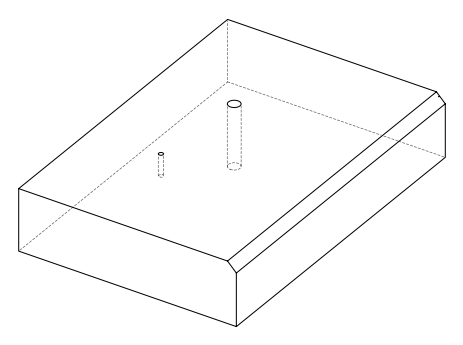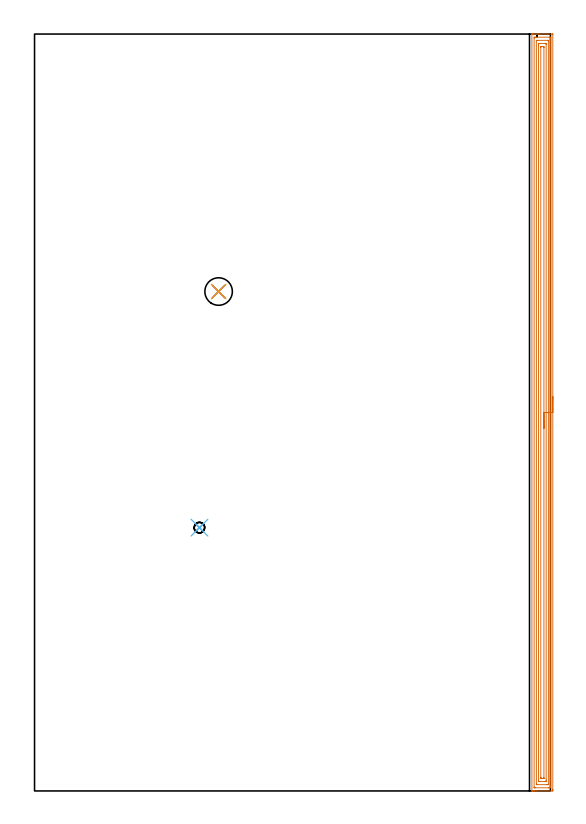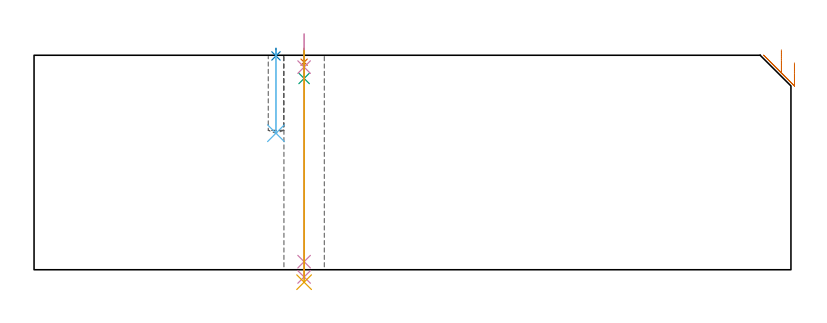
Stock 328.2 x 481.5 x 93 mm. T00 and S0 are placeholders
(PLAN: 7 operations, 5 tool changes, 20.7 min)
(1 SPOT_DRILL | STEP1HOLE | NXT0321_9005460120000 | 0.05 min | 182 mm3)
(2 SPOT_DRILL_1 | STEP1POCKET | NXT0321_9005460120000 | 0.03 min | 0 mm3)
(3 DRILL_BLIND_HOLE_INTO_CENTER | STEP1HOLE | NXT0301_038 | 0.05 min | 243 mm3)
(4 GUN_DRILL_THROUGH_HOLE | STEP1HOLE | UGT0307_003 | 0.51 min | 3209 mm3)
(5 SPADE_DRILL_TO_ENLARGE_THROUGH_HOLE | STEP1HOLE | UGT0306_008 | 0.4 min | 18682 mm3)
(6 DRILL_BLIND_HOLE_INTO_CENTER_1 | STEP1POCKET | NXT0301_038 | 0.14 min | 1147 mm3)
(7 AREA_MILL | FG_CHAMFER_SURFACE | UGT0205_001 | 19.53 min | 42585 mm3)
(TOOL NXT0321_9005460120000 | NC Spot Drill, 142deg, 12mm, Carbide, Uncoated | D12 PA142 FL30 Z2)
(TOOL NXT0301_038 | Carbide Drill 6.7mm [860.1-0670-034A1-MM 2214] | D6.7 PA140 FL53 Z2)
(TOOL UGT0307_003 | Gun Drill 7 mm | D7 PA130 FL24 Z1)
(TOOL UGT0306_008 | Spade Drill 17.5mm | D17.5 PA132 FL10 Z2)
(TOOL UGT0205_001 | Chamfer Mill 20 x 3 x 45 deg. | D20 FL50 Z2)
(OP 1 SPOT_DRILL)
G17 G21 G94 G90
T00 M6
G54
G17 G0 G90 X117.1 Y317.7 S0 M3
G43 Z103. H0
G94 G81 G98 Z90. F250. R96.
G80
M5
M2
(OP 2 SPOT_DRILL_1)
G17 G21 G94 G90
T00 M6
G54
G17 G0 G90 X104.9 Y167.5 S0 M3
G43 Z103. H0
G94 G81 G98 Z92.712 F250. R96.
G80
M5
M2
(OP 3 DRILL_BLIND_HOLE_INTO_CENTER)
G17 G21 G94 G90
T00 M6
G54
G17 G0 G90 X117.1 Y317.7 S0 M3
G43 Z103. H1
G94 G81 G98 Z82.95 F250. R95.
G80
M5
M2
(OP 4 GUN_DRILL_THROUGH_HOLE)
G17 G21 G94 G90
T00 M6
G54
G17 G0 G90 X117.1 Y317.7 M8
G43 Z103. H0
Z102.24
S716 M3
G94 G1 Z87.868 F125. M26
G4 X.084
Z3.5 F250.
G4 X.084
Z-3.132 F125.
G4 X.084
M5
M9
G0 Z102.24
Z103.
M2
(OP 5 SPADE_DRILL_TO_ENLARGE_THROUGH_HOLE)
G17 G21 G94 G90
T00 M6
G54
G17 G0 G90 X117.1 Y317.7 S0 M3
G43 Z103. H0
G94 G73 G98 Z-5.396 F250. Q16.399 R95.
G80
M5
M2
(OP 6 DRILL_BLIND_HOLE_INTO_CENTER_1)
G17 G21 G94 G90
T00 M6
G54
G17 G0 G90 X104.9 Y167.5 S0 M3
G43 Z103. H1
G94 G81 G98 Z59.2 F250. R95.
G80
M5
M2
(OP 7 AREA_MILL)
G17 G21 G94 G90
T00 M6
G54
G17 G0 G90 X329.7 Y250.75 S1061 M3
G43 Z103. H0
Z89.7
G94 G1 Y250.712 Z88.828 F250.
Y250.598 Z87.963
Y250.409 Z87.112
Y250.147 Z86.28
Y249.813 Z85.474
Y249.41 Z84.7
Y248.942 Z83.964
Y248.411 Z83.272
Y247.821 Z82.629
Y247.178 Z82.04
Y246.486 Z81.508
Y245.75 Z81.04
Y244.976 Z80.637
Y244.17 Z80.303
Y243.338 Z80.041
Y242.487 Z79.852
Y241.622 Z79.738
Y240.75 Z79.7
Y1.049
X329.699 Y0.631 Z79.701
X329.695 Y0.16 Z79.703
X329.692 Y0.01 Z79.706
X329.23 Y0. Z80.168
X319.519 Z89.876
X318.117 Z91.28
X317.753 Z91.642
X317.026 Z92.374
X316.787 Z92.612
X316.411 Y0.007 Z92.98
X316.403 Y0.009 Z92.988
X316.4 Y0.184 Z93.
Y481.316
X316.403 Y481.493 Z92.988
X316.412 Y481.5 Z92.979
X316.787 Z92.612
X317.026 Z92.373
X317.753 Z91.642
X318.999 Z90.398
X320.402 Z88.994
X329.23 Z80.168
X329.492 Y481.498 Z79.906
X329.692 Y481.49 Z79.706
X329.699 Y481.287 Z79.699
X329.7 Y240.75 Z79.7
X328.286 Z81.114
X328.285 Y2.482 Z81.115
Y2.42
X328.279 Y2.014 Z81.121
X327.875 Y2.003 Z81.525
X327.464 Y2.001 Z81.936
X326.996 Y2. Z82.404
X318.636 Y2.001 Z90.764
X318.165 Y2.003 Z91.235
X317.926 Y2.01 Z91.474
X317.821 Y2.034 Z91.579
X317.815 Y2.357 Z91.585
Y2.42
X317.814 Y479.018 Z91.586
X317.815 Y479.08 Z91.585
X317.821 Y479.486 Z91.579
X318.225 Y479.497 Z91.175
X318.636 Y479.499 Z90.764
X319.104 Y479.5 Z90.296
X327.464 Y479.499 Z81.936
X327.935 Y479.497 Z81.465
X328.174 Y479.49 Z81.226
X328.279 Y479.466 Z81.121
X328.285 Y479.143 Z81.115
Y479.08
X328.286 Y240.75 Z81.114
X326.872 Z82.528
X326.871 Y4.208 Z82.529
X326.87 Y4.061 Z82.53
X326.867 Y4.026 Z82.533
X326.865 Y4.014 Z82.535
X326.854 Y4.01 Z82.546
X326.784 Y4.003 Z82.616
X326.581 Y4.001 Z82.819
X325.904 Y4. Z83.496
X319.724 Z89.676
X319.519 Y4.002 Z89.881
X319.313 Y4.006 Z90.087
X319.255 Y4.01 Z90.145
X319.235 Y4.016 Z90.165
X319.233 Y4.033 Z90.167
X319.23 Y4.111 Z90.17
X319.229 Y4.208 Z90.171
Y4.502
Y477.292
X319.23 Y477.439 Z90.17
X319.233 Y477.474 Z90.167
X319.234 Y477.486 Z90.166
X319.246 Y477.49 Z90.154
X319.316 Y477.497 Z90.084
X319.519 Y477.499 Z89.881
X320.196 Y477.5 Z89.204
X326.376 Z83.024
X326.581 Y477.498 Z82.819
X326.787 Y477.494 Z82.613
X326.845 Y477.49 Z82.555
X326.865 Y477.484 Z82.535
X326.867 Y477.467 Z82.533
X326.87 Y477.39 Z82.53
X326.871 Y477.292 Z82.529
X326.872 Y476.997 Z82.528
Y240.75
X325.457 Z83.943
Y6.891
X325.454 Y6.245 Z83.946
X325.45 Y6.027 Z83.95
X325.444 Y6.009 Z83.956
X325.42 Y6.006 Z83.98
X325.365 Y6.002 Z84.035
X325.256 Y6.001 Z84.144
X324.816 Y6. Z84.584
X321.284 Z88.116
X320.844 Y6.01 Z88.556
X320.65 Y6.026 Z88.75
X320.648 Y6.138 Z88.752
X320.643 Y6.646 Z88.757
Y474.609
X320.646 Y475.255 Z88.754
X320.65 Y475.473 Z88.75
X320.656 Y475.491 Z88.744
X320.68 Y475.494 Z88.72
X320.735 Y475.498 Z88.665
X320.844 Y475.499 Z88.556
X321.284 Y475.5 Z88.116
X324.816 Z84.584
X325.256 Y475.49 Z84.144
X325.451 Y475.474 Z83.949
X325.453 Y475.362 Z83.947
X325.457 Y474.854 Z83.943
Y240.75
X324.043 Z85.357
Y8.456
X324.04 Y8.233 Z85.36
X324.036 Y8.084 Z85.364
X324.031 Y8.009 Z85.369
X324.016 Y8.007 Z85.384
X323.933 Y8.003 Z85.467
X323.721 Y8. Z85.679
X323.05 Z86.35
X322.838 Y8.001 Z86.562
X322.167 Y8.008 Z87.233
X322.078 Y8.01 Z87.322
X322.064 Y8.345 Z87.336
X322.059 Y8.568 Z87.341
X322.057 Y8.68 Z87.343
Y473.044
X322.06 Y473.267 Z87.34
X322.064 Y473.416 Z87.336
X322.069 Y473.491 Z87.331
X322.084 Y473.493 Z87.316
X322.167 Y473.497 Z87.233
X322.379 Y473.5 Z87.021
X323.05 Z86.35
X323.262 Z86.138
X323.933 Y473.493 Z85.467
X324.022 Y473.49 Z85.378
X324.036 Y473.155 Z85.364
X324.041 Y472.932 Z85.359
X324.043 Y472.82 Z85.357
Y240.75
Y239.878 Z85.395
Y239.014 Z85.509
Y238.162 Z85.698
Y237.33 Z85.96
Y236.524 Z86.294
Y235.75 Z86.697
Y235.014 Z87.165
Y234.322 Z87.696
Y233.679 Z88.286
Y233.09 Z88.929
Y232.559 Z89.621
Y232.09 Z90.357
Y231.687 Z91.131
Y231.353 Z91.937
Y231.091 Z92.769
Y230.902 Z93.62
Y230.788 Z94.485
Y230.75 Z95.357
G0 Z103.
M5
M2
